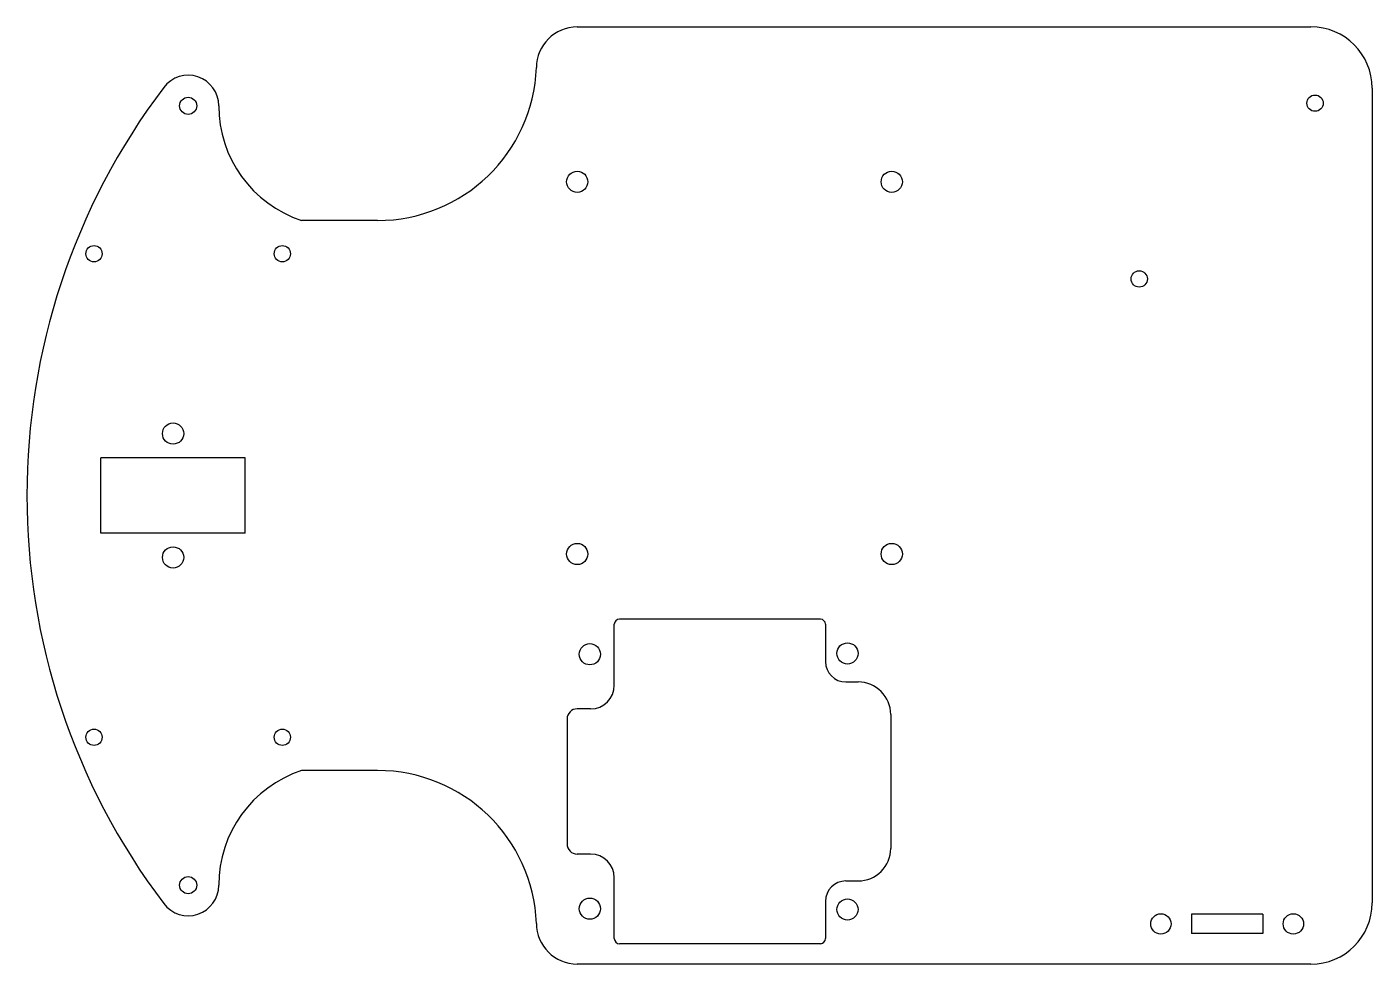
# Model space of a CAD drawing. Header units: inches. Extents: x -4.12 to 4.12, y -2.88 to 2.88.
import ezdxf

# ---------------------------------------------------------------- set-up
doc = ezdxf.new("R2010")
doc.units = ezdxf.units.IN
doc.header["$MEASUREMENT"] = 0

msp = doc.modelspace()

# ---------------------------------------------------------------- linework, layer by layer
at = {"color": 7, "linetype": 'Continuous', "lineweight": 25}
for p, q in [((-0.75, 2.875), (3.75, 2.875)), ((4.125, 2.5), (4.125, -2.5)), ((-1.9743, 1.6875), (-2.4405, 1.6875)), ((-2.786, 0.232), (-3.671, 0.232)), ((-3.671, -0.232), (-3.671, 0.232)), ((-2.786, -0.232), (-2.786, 0.232)), ((-2.786, -0.232), (-3.671, -0.232)), ((-0.5225, -1.164), (-0.5225, -0.7903)), ((0.7412, -0.759), (-0.4913, -0.759)), ((0.7725, -0.7903), (0.7725, -1.019)), ((0.8975, -1.144), (0.9725, -1.144)), ((-0.6675, -1.309), (-0.75, -1.309)), ((-0.8125, -1.3715), (-0.8125, -2.1375)), ((1.1725, -1.344), (1.1725, -2.165)), ((-1.9743, -1.6875), (-2.4405, -1.6875)), ((-0.6675, -2.2), (-0.75, -2.2)), ((-0.5225, -2.7188), (-0.5225, -2.345)), ((0.8975, -2.365), (0.9725, -2.365)), ((0.7725, -2.49), (0.7725, -2.7188)), ((3.4546, -2.5695), (3.0171, -2.5695)), ((3.0171, -2.5695), (3.0171, -2.6875)), ((3.4546, -2.5695), (3.4546, -2.6875)), ((3.4546, -2.6875), (3.0171, -2.6875)), ((0.7412, -2.75), (-0.4913, -2.75)), ((3.75, -2.875), (-0.75, -2.875))]:
    msp.add_line(p, q, dxfattribs=at)
for centre, radius in [((-3.136, 2.391), 0.0525), ((3.775, 2.407), 0.05), ((-0.75, 1.9245), 0.065), ((1.1791, 1.9245), 0.065), ((-3.7135, 1.4835), 0.05), ((-2.5585, 1.4835), 0.05), ((2.6967, 1.3287), 0.05), ((-3.2285, 0.38), 0.065), ((-3.2285, -0.38), 0.065), ((-0.75, -0.359), 0.065), ((1.1791, -0.359), 0.065), ((0.9075, -0.969), 0.065), ((-0.6725, -0.974), 0.065), ((-3.7135, -1.4835), 0.05), ((-2.5585, -1.4835), 0.05), ((-3.136, -2.391), 0.0525), ((-0.6725, -2.535), 0.065), ((0.9075, -2.54), 0.065), ((2.8296, -2.6285), 0.0625), ((3.6421, -2.6285), 0.0625)]:
    msp.add_circle(centre, radius, dxfattribs=at)
for centre, radius, start, end in [((-0.75, 2.625), 0.25, 90, 180), ((3.75, 2.5), 0.375, 0, 90), ((-3.136, 2.391), 0.1875, 0, 142.93611), ((-1.9743, 2.6625), 0.975, 270, 357.79745), ((0.0296, 0), 4.1546, 142.93611, 217.06389), ((-2.2074, 2.391), 0.7411, 180, 251.66564), ((-0.4913, -0.7903), 0.0313, 90, 180), ((0.7412, -0.7903), 0.0313, 0, 90), ((0.8975, -1.019), 0.125, 180, 270), ((0.9725, -1.344), 0.2, 0, 90), ((-0.6675, -1.164), 0.145, 270, 0), ((-0.75, -1.3715), 0.0625, 90, 180), ((-2.2074, -2.391), 0.7411, 108.33436, 180), ((-1.9743, -2.6625), 0.975, 2.20255, 90), ((-0.75, -2.1375), 0.0625, 180, 270), ((-0.6675, -2.345), 0.145, 0, 90), ((0.9725, -2.165), 0.2, 270, 0), ((-3.136, -2.391), 0.1875, 217.06389, 0), ((0.8975, -2.49), 0.125, 90, 180), ((3.75, -2.5), 0.375, 270, 0), ((-0.75, -2.625), 0.25, 180, 270), ((-0.4913, -2.7188), 0.0313, 180, 270), ((0.7412, -2.7188), 0.0312, 270, 0)]:
    msp.add_arc(centre, radius, start, end, dxfattribs=at)

doc.saveas('drawing.dxf')
